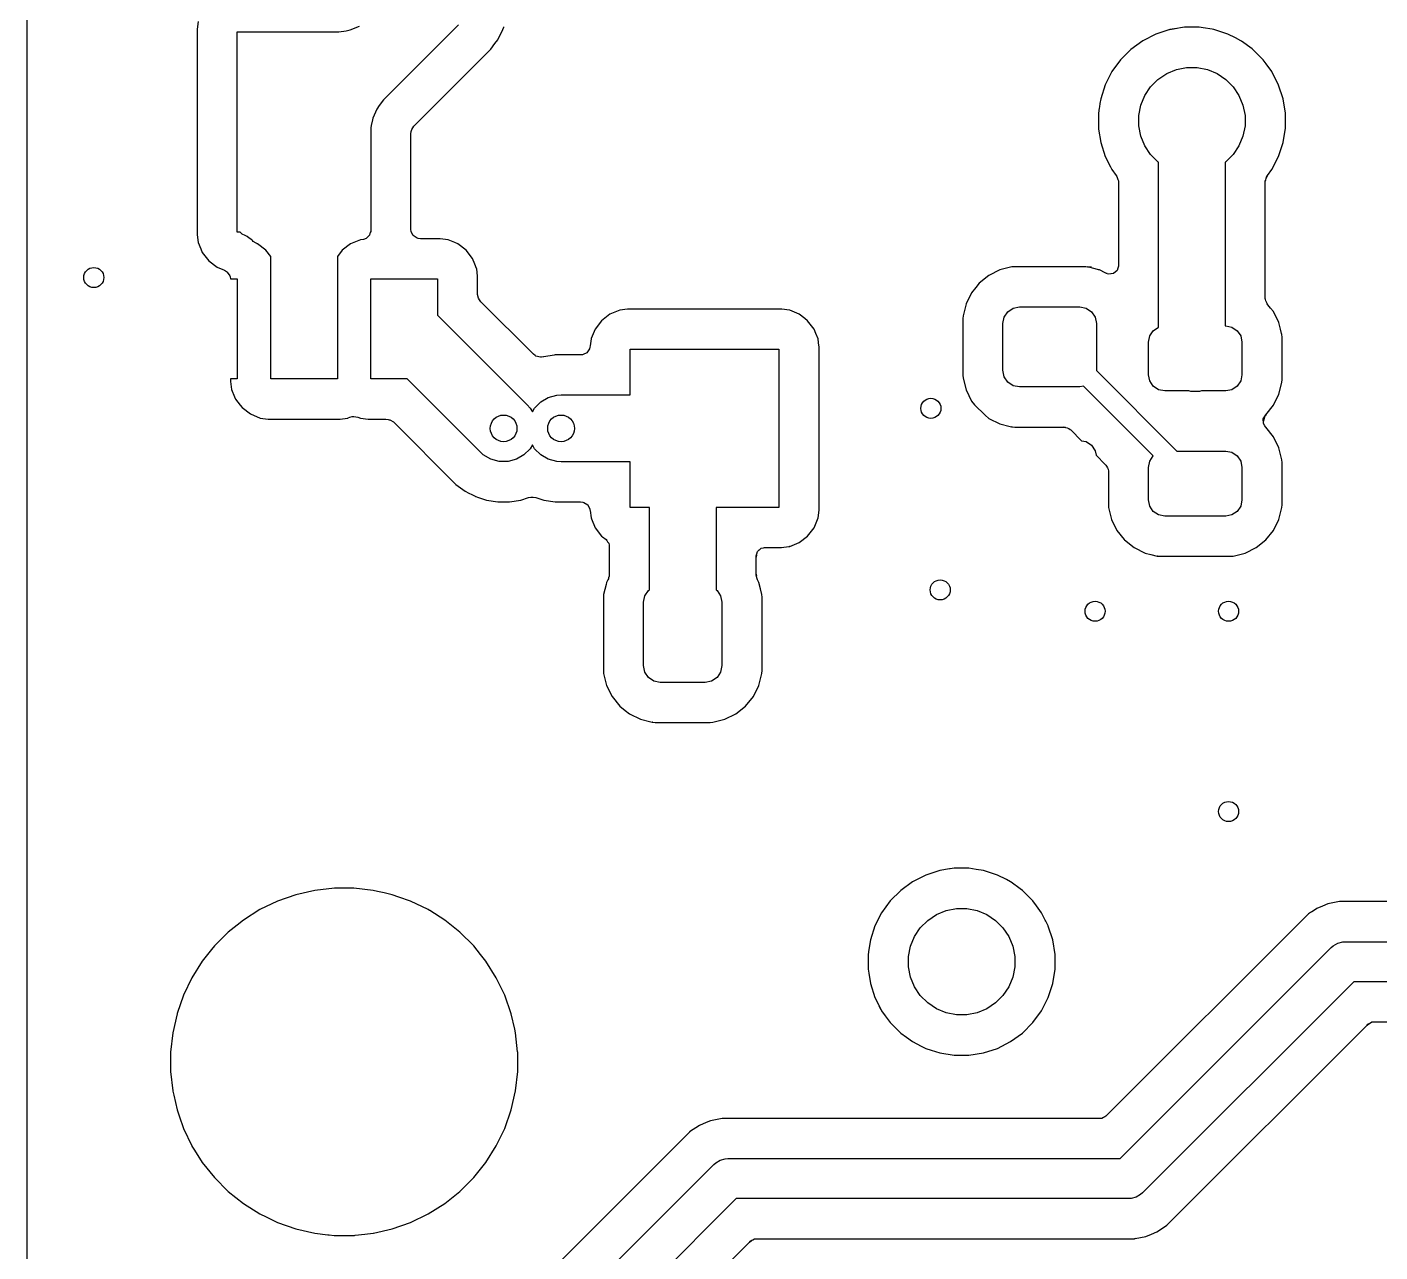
# Model space of a CAD drawing. Header units: inches. Extents: x 1.32 to 5.22, y -7.01 to -1.14.
# Drawn here: x 1.319 to 2.117, y -3.921 to -3.199 of the extents above; entities that cross this region are included whole.
import ezdxf

# ---------------------------------------------------------------- set-up
doc = ezdxf.new("R2010")
doc.units = ezdxf.units.IN
doc.header["$MEASUREMENT"] = 0
doc.layers.add('F.Cu', color=13, linetype='CONTINUOUS', true_color=0xc83434)

msp = doc.modelspace()

# ---------------------------------------------------------------- linework, layer by layer
at = {"layer": 'F.Cu', "linetype": 'CONTINUOUS'}
for p, q in [((1.31892, -3.8033), (1.31892, -3.01501)), ((1.41988, -3.1954), (1.41927, -3.20002)), ((1.50951, -3.20043), (1.51504, -3.19826)), ((1.57337, -3.19738), (1.52919, -3.24156)), ((1.5996, -3.2001), (1.60002, -3.1988)), ((1.60002, -3.1988), (1.60007, -3.19866)), ((1.60002, -3.1988), (1.60002, -3.1988)), ((1.60002, -3.1988), (1.60002, -3.1988)), ((1.99299, -3.20016), (1.99728, -3.19948)), ((1.99711, -3.19951), (1.99299, -3.20016)), ((1.99711, -3.19951), (1.99299, -3.20016)), ((1.99928, -3.19916), (1.99711, -3.19951)), ((1.99728, -3.19948), (1.99711, -3.19951)), ((2.00157, -3.1988), (1.99928, -3.19916)), ((2.01024, -3.1988), (2.00157, -3.1988)), ((2.00157, -3.1988), (2.00157, -3.1988)), ((2.01253, -3.19916), (2.01024, -3.1988)), ((2.01024, -3.1988), (2.01024, -3.1988)), ((2.01783, -3.2), (2.01253, -3.19916)), ((1.41927, -3.20002), (1.41927, -3.20003)), ((1.41927, -3.20003), (1.41927, -3.32123)), ((1.44291, -3.31969), (1.44291, -3.20157)), ((1.44291, -3.20157), (1.50284, -3.20157)), ((1.50284, -3.20157), (1.50717, -3.20103)), ((1.50717, -3.20103), (1.50951, -3.20043)), ((1.59489, -3.2084), (1.59651, -3.20617)), ((1.59651, -3.20617), (1.5996, -3.2001)), ((1.97701, -3.20678), (1.96999, -3.21188)), ((1.98474, -3.20284), (1.97701, -3.20678)), ((1.99299, -3.20016), (1.98474, -3.20284)), ((1.98474, -3.20284), (1.98474, -3.20284)), ((1.98474, -3.20284), (1.98474, -3.20284)), ((1.98474, -3.20284), (1.98474, -3.20284)), ((1.99299, -3.20016), (1.99299, -3.20016)), ((2.01882, -3.20016), (2.01783, -3.2)), ((2.02707, -3.20284), (2.01882, -3.20016)), ((2.01882, -3.20016), (2.01882, -3.20016)), ((2.03165, -3.20517), (2.02707, -3.20284)), ((2.02707, -3.20284), (2.02707, -3.20284)), ((2.03479, -3.20677), (2.03165, -3.20517)), ((2.03165, -3.20517), (2.03165, -3.20517)), ((2.03165, -3.20517), (2.03165, -3.20517)), ((2.0348, -3.20678), (2.03479, -3.20677)), ((2.03479, -3.20677), (2.03479, -3.20677)), ((2.03511, -3.207), (2.0348, -3.20678)), ((2.0348, -3.20678), (2.0348, -3.20678)), ((2.0348, -3.20678), (2.0348, -3.20678)), ((2.04137, -3.21155), (2.03511, -3.207)), ((1.54702, -3.25717), (1.5925, -3.21169)), ((1.5925, -3.21169), (1.59489, -3.2084)), ((1.96999, -3.21188), (1.96385, -3.21802)), ((1.96999, -3.21188), (1.96999, -3.21188)), ((2.04183, -3.21188), (2.04137, -3.21155)), ((2.04796, -3.21802), (2.04183, -3.21188)), ((2.04183, -3.21188), (2.04183, -3.21188)), ((2.04183, -3.21188), (2.04183, -3.21188)), ((2.04183, -3.21188), (2.04183, -3.21188)), ((1.96385, -3.21802), (1.95875, -3.22504)), ((1.96385, -3.21802), (1.96385, -3.21802)), ((1.99676, -3.2238), (2.00282, -3.22259)), ((2.00282, -3.22259), (2.00899, -3.22259)), ((2.00899, -3.22259), (2.01505, -3.2238)), ((2.04976, -3.22049), (2.04796, -3.21802)), ((2.04796, -3.21802), (2.04796, -3.21802)), ((2.04796, -3.21802), (2.04796, -3.21802)), ((2.05306, -3.22504), (2.04976, -3.22049)), ((1.95875, -3.22504), (1.95481, -3.23277)), ((1.98156, -3.23396), (1.98592, -3.22959)), ((1.98592, -3.22959), (1.99106, -3.22616)), ((1.99106, -3.22616), (1.99676, -3.2238)), ((2.01505, -3.2238), (2.02075, -3.22616)), ((2.02075, -3.22616), (2.02589, -3.22959)), ((2.02589, -3.22959), (2.03025, -3.23396)), ((2.05432, -3.2275), (2.05306, -3.22504)), ((2.05702, -3.23281), (2.05432, -3.2275)), ((2.05432, -3.2275), (2.05432, -3.2275)), ((1.95481, -3.23277), (1.95213, -3.24103)), ((1.95481, -3.23277), (1.95481, -3.23277)), ((1.95481, -3.23277), (1.95481, -3.23277)), ((1.95481, -3.23277), (1.95481, -3.23277)), ((1.97577, -3.24479), (1.97813, -3.23909)), ((1.97813, -3.23909), (1.98156, -3.23396)), ((2.03025, -3.23396), (2.03368, -3.23909)), ((2.03368, -3.23909), (2.03605, -3.24479)), ((2.05706, -3.23295), (2.057, -3.23277)), ((2.057, -3.23277), (2.057, -3.23277)), ((2.057, -3.23277), (2.05702, -3.23281)), ((2.05969, -3.24103), (2.05706, -3.23295)), ((1.52528, -3.24708), (1.52291, -3.25253)), ((1.52652, -3.24501), (1.52528, -3.24708)), ((1.52528, -3.24708), (1.52528, -3.24708)), ((1.52919, -3.24156), (1.52652, -3.24501)), ((1.95126, -3.24649), (1.95077, -3.2496)), ((1.95136, -3.24586), (1.95126, -3.24649)), ((1.95168, -3.24381), (1.95136, -3.24586)), ((1.95213, -3.24103), (1.95168, -3.24381)), ((1.95213, -3.24103), (1.95213, -3.24103)), ((1.97456, -3.25085), (1.97577, -3.24479)), ((2.03605, -3.24479), (2.03725, -3.25085)), ((2.06104, -3.2496), (2.05969, -3.24103)), ((1.52262, -3.25352), (1.5219, -3.25685)), ((1.52291, -3.25253), (1.52262, -3.25352)), ((1.52291, -3.25253), (1.52291, -3.25253)), ((1.95077, -3.2496), (1.95077, -3.25828)), ((1.97456, -3.25702), (1.97456, -3.25085)), ((2.03725, -3.25085), (2.03725, -3.25702)), ((2.06104, -3.25828), (2.06104, -3.2496)), ((1.5217, -3.25822), (1.52165, -3.25886)), ((1.52165, -3.25886), (1.52165, -3.31969)), ((1.5219, -3.25685), (1.5217, -3.25822)), ((1.5453, -3.26162), (1.54549, -3.26024)), ((1.5453, -3.3182), (1.5453, -3.26162)), ((1.54549, -3.26024), (1.54578, -3.25925)), ((1.54578, -3.25925), (1.54702, -3.25717)), ((1.95077, -3.25828), (1.95077, -3.25828)), ((1.95077, -3.25828), (1.95087, -3.25889)), ((1.95087, -3.25889), (1.95213, -3.26685)), ((1.97577, -3.26308), (1.97456, -3.25702)), ((1.97813, -3.26878), (1.97577, -3.26308)), ((2.03605, -3.26308), (2.03368, -3.26878)), ((2.03725, -3.25702), (2.03605, -3.26308)), ((2.05969, -3.26685), (2.06104, -3.25828)), ((1.95213, -3.26685), (1.95481, -3.2751)), ((1.98156, -3.27392), (1.97813, -3.26878)), ((2.03368, -3.26878), (2.03025, -3.27392)), ((2.057, -3.2751), (2.05969, -3.26685)), ((1.95481, -3.2751), (1.95481, -3.2751)), ((1.95481, -3.2751), (1.9579, -3.28118)), ((1.98592, -3.27828), (1.98156, -3.27392)), ((1.98622, -3.27848), (1.98592, -3.27828)), ((1.98622, -3.37574), (1.98622, -3.27848)), ((2.02589, -3.27828), (2.02559, -3.27848)), ((2.02559, -3.27848), (2.02559, -3.375)), ((2.03025, -3.27392), (2.02589, -3.27828)), ((2.05306, -3.28284), (2.057, -3.2751)), ((1.9579, -3.28118), (1.9579, -3.28118)), ((1.9579, -3.28118), (1.9579, -3.28118)), ((1.9579, -3.28118), (1.95875, -3.28284)), ((1.95875, -3.28284), (1.96123, -3.28626)), ((1.96123, -3.28626), (1.96165, -3.28683)), ((1.96165, -3.28683), (1.96188, -3.28749)), ((2.05051, -3.28635), (2.04978, -3.28784)), ((2.04978, -3.28784), (2.05051, -3.28635)), ((2.04978, -3.28784), (2.05001, -3.28706)), ((2.05001, -3.28706), (2.05016, -3.28683)), ((2.05016, -3.28683), (2.05051, -3.28635)), ((2.05051, -3.28635), (2.05306, -3.28284)), ((1.96188, -3.28749), (1.96229, -3.28864)), ((1.96229, -3.28864), (1.96257, -3.28942)), ((1.96257, -3.28942), (1.96258, -3.2897)), ((1.96258, -3.2897), (1.96258, -3.29028)), ((1.96258, -3.29028), (1.96258, -3.33899)), ((2.04923, -3.2897), (2.04943, -3.28902)), ((2.04923, -3.2904), (2.04923, -3.2897)), ((2.04923, -3.35841), (2.04923, -3.2904)), ((2.04943, -3.28902), (2.04978, -3.28784)), ((1.54541, -3.31923), (1.5453, -3.3182)), ((1.54545, -3.31945), (1.54541, -3.31923)), ((1.41927, -3.32123), (1.41988, -3.32586)), ((1.41988, -3.32586), (1.41988, -3.32586)), ((1.41988, -3.32586), (1.41988, -3.32586)), ((1.41988, -3.32586), (1.42139, -3.3295)), ((1.44462, -3.31969), (1.44291, -3.31969)), ((1.44581, -3.32079), (1.44462, -3.31969)), ((1.44746, -3.32162), (1.44581, -3.32079)), ((1.44865, -3.32233), (1.44746, -3.32162)), ((1.44746, -3.32162), (1.44746, -3.32162)), ((1.44983, -3.32315), (1.44865, -3.32233)), ((1.44865, -3.32233), (1.44865, -3.32233)), ((1.45145, -3.32427), (1.44983, -3.32315)), ((1.45193, -3.32465), (1.45145, -3.32427)), ((1.45237, -3.32512), (1.45193, -3.32465)), ((1.45404, -3.32626), (1.45237, -3.32512)), ((1.45437, -3.3264), (1.45404, -3.32626)), ((1.45468, -3.32653), (1.45437, -3.3264)), ((1.45437, -3.3264), (1.45437, -3.3264)), ((1.45437, -3.3264), (1.45437, -3.3264)), ((1.45484, -3.32659), (1.45468, -3.32653)), ((1.45977, -3.33038), (1.45484, -3.32659)), ((1.45484, -3.32659), (1.45484, -3.32659)), ((1.50973, -3.32659), (1.50479, -3.33038)), ((1.51548, -3.32421), (1.50973, -3.32659)), ((1.51726, -3.32398), (1.51548, -3.32421)), ((1.51548, -3.32421), (1.51548, -3.32421)), ((1.51548, -3.32421), (1.51548, -3.32421)), ((1.51888, -3.32346), (1.51726, -3.32398)), ((1.52086, -3.32155), (1.51888, -3.32346)), ((1.5213, -3.31969), (1.52086, -3.32155)), ((1.52165, -3.31969), (1.5213, -3.31969)), ((1.54547, -3.31953), (1.54545, -3.31945)), ((1.54655, -3.32169), (1.54547, -3.31953)), ((1.5466, -3.32175), (1.54655, -3.32169)), ((1.54891, -3.32323), (1.5466, -3.32175)), ((1.5495, -3.3234), (1.54891, -3.32323)), ((1.55088, -3.3236), (1.5495, -3.3234)), ((1.56257, -3.3236), (1.55088, -3.3236)), ((1.56258, -3.3236), (1.56257, -3.3236)), ((1.56257, -3.3236), (1.56257, -3.3236)), ((1.56257, -3.3236), (1.56257, -3.3236)), ((1.56265, -3.32361), (1.56258, -3.3236)), ((1.5672, -3.32421), (1.56265, -3.32361)), ((1.56724, -3.32422), (1.5672, -3.32421)), ((1.56736, -3.32428), (1.56724, -3.32422)), ((1.56917, -3.32503), (1.56736, -3.32428)), ((1.57117, -3.32586), (1.56917, -3.32503)), ((1.57295, -3.32659), (1.57117, -3.32586)), ((1.57117, -3.32586), (1.57117, -3.32586)), ((1.57789, -3.33038), (1.57295, -3.32659)), ((1.57295, -3.32659), (1.57295, -3.32659)), ((1.57295, -3.32659), (1.57295, -3.32659)), ((1.42139, -3.3295), (1.42226, -3.33161)), ((1.42226, -3.33161), (1.42605, -3.33655)), ((1.4626, -3.33406), (1.45977, -3.33038)), ((1.4626, -3.4063), (1.4626, -3.33406)), ((1.50479, -3.33038), (1.50197, -3.33406)), ((1.50197, -3.33406), (1.50197, -3.4063)), ((1.58167, -3.33532), (1.57789, -3.33038)), ((1.42605, -3.33655), (1.42605, -3.33655)), ((1.42605, -3.33655), (1.43099, -3.34034)), ((1.43099, -3.34034), (1.43441, -3.34175)), ((1.43441, -3.34175), (1.43529, -3.34212)), ((1.43529, -3.34212), (1.43649, -3.34283)), ((1.43649, -3.34283), (1.43697, -3.34321)), ((1.43697, -3.34321), (1.43854, -3.34547)), ((1.58302, -3.33856), (1.58167, -3.33532)), ((1.58407, -3.34109), (1.58302, -3.33856)), ((1.58409, -3.34123), (1.58407, -3.34109)), ((1.5841, -3.34139), (1.58409, -3.34123)), ((1.58467, -3.34569), (1.5841, -3.34139)), ((1.89271, -3.34201), (1.88619, -3.34524)), ((1.89272, -3.34201), (1.89271, -3.34201)), ((1.89978, -3.34025), (1.89272, -3.34201)), ((1.89272, -3.34201), (1.89272, -3.34201)), ((1.89272, -3.34201), (1.89272, -3.34201)), ((1.90095, -3.34017), (1.89978, -3.34025)), ((1.90142, -3.34014), (1.90095, -3.34017)), ((1.90095, -3.34017), (1.90095, -3.34017)), ((1.94268, -3.34014), (1.90142, -3.34014)), ((1.94308, -3.34017), (1.94268, -3.34014)), ((1.94268, -3.34014), (1.94268, -3.34014)), ((1.94345, -3.34019), (1.94308, -3.34017)), ((1.94308, -3.34017), (1.94308, -3.34017)), ((1.9468, -3.34042), (1.94345, -3.34019)), ((1.9489, -3.34139), (1.94431, -3.34025)), ((1.94431, -3.34025), (1.94431, -3.34025)), ((1.94431, -3.34025), (1.9468, -3.34042)), ((1.9508, -3.34186), (1.9489, -3.34139)), ((1.95135, -3.342), (1.9508, -3.34186)), ((1.95138, -3.34201), (1.95135, -3.342)), ((1.95135, -3.342), (1.95135, -3.342)), ((1.95139, -3.34201), (1.95138, -3.34201)), ((1.95138, -3.34201), (1.95138, -3.34201)), ((1.95138, -3.34201), (1.95138, -3.34201)), ((1.95138, -3.34201), (1.95138, -3.34201)), ((1.95477, -3.34369), (1.95139, -3.34201)), ((1.9618, -3.34233), (1.95972, -3.34413)), ((1.96223, -3.34089), (1.9618, -3.34233)), ((1.96238, -3.34036), (1.96223, -3.34089)), ((1.96258, -3.33969), (1.96238, -3.34036)), ((1.96258, -3.33899), (1.96258, -3.33969)), ((1.43854, -3.34547), (1.43871, -3.34598)), ((1.43871, -3.34598), (1.43891, -3.34724)), ((1.43891, -3.34724), (1.44291, -3.34724)), ((1.44291, -3.34724), (1.44291, -3.4063)), ((1.52165, -3.4063), (1.52165, -3.34724)), ((1.52165, -3.34724), (1.56102, -3.34724)), ((1.56102, -3.34724), (1.56102, -3.36862)), ((1.58467, -3.35639), (1.58467, -3.34569)), ((1.88051, -3.34981), (1.87851, -3.3523)), ((1.88619, -3.34524), (1.88051, -3.34981)), ((1.88051, -3.34981), (1.88051, -3.34981)), ((1.88619, -3.34524), (1.88619, -3.34524)), ((1.95518, -3.34389), (1.95477, -3.34369)), ((1.95477, -3.34369), (1.95477, -3.34369)), ((1.95553, -3.34406), (1.95518, -3.34389)), ((1.9559, -3.34418), (1.95553, -3.34406)), ((1.95595, -3.3442), (1.9559, -3.34418)), ((1.957, -3.34452), (1.95595, -3.3442)), ((1.95809, -3.34437), (1.957, -3.34452)), ((1.95824, -3.34435), (1.95809, -3.34437)), ((1.95972, -3.34413), (1.95824, -3.34435)), ((1.95824, -3.34435), (1.95824, -3.34435)), ((1.95824, -3.34435), (1.95824, -3.34435)), ((1.58526, -3.35873), (1.58467, -3.35639)), ((1.58576, -3.35964), (1.58526, -3.35873)), ((1.87595, -3.35548), (1.87272, -3.362)), ((1.87851, -3.3523), (1.87595, -3.35548)), ((2.04923, -3.35893), (2.04923, -3.35841)), ((2.04926, -3.35945), (2.04923, -3.35893)), ((1.58659, -3.36075), (1.58576, -3.35964)), ((1.61759, -3.39175), (1.58659, -3.36075)), ((1.66843, -3.36575), (1.66268, -3.36813)), ((1.66844, -3.36575), (1.66843, -3.36575)), ((1.66843, -3.36575), (1.66843, -3.36575)), ((1.67306, -3.36514), (1.66844, -3.36575)), ((1.76395, -3.36514), (1.67306, -3.36514)), ((1.67306, -3.36514), (1.67306, -3.36514)), ((1.76403, -3.36515), (1.76395, -3.36514)), ((1.76395, -3.36514), (1.76395, -3.36514)), ((1.76395, -3.36514), (1.76395, -3.36514)), ((1.76395, -3.36514), (1.76395, -3.36514)), ((1.76857, -3.36575), (1.76403, -3.36515)), ((1.76873, -3.36581), (1.76857, -3.36575)), ((1.76857, -3.36575), (1.76857, -3.36575)), ((1.76857, -3.36575), (1.76857, -3.36575)), ((1.77432, -3.36813), (1.76873, -3.36581)), ((1.87272, -3.36201), (1.87096, -3.36907)), ((1.87272, -3.362), (1.87272, -3.36201)), ((1.89524, -3.36986), (1.89737, -3.36666)), ((1.89737, -3.36666), (1.90056, -3.36453)), ((1.90056, -3.36453), (1.90433, -3.36378)), ((1.90433, -3.36378), (1.93976, -3.36378)), ((1.93976, -3.36378), (1.94353, -3.36453)), ((1.94353, -3.36453), (1.94672, -3.36666)), ((1.94672, -3.36666), (1.94886, -3.36986)), ((2.0496, -3.36027), (2.04926, -3.35945)), ((2.05004, -3.36134), (2.0496, -3.36027)), ((2.05031, -3.36199), (2.05004, -3.36134)), ((2.05075, -3.36254), (2.05031, -3.36199)), ((2.05228, -3.36444), (2.05075, -3.36254)), ((2.05075, -3.36254), (2.05075, -3.36254)), ((2.05401, -3.36659), (2.05228, -3.36444)), ((2.05722, -3.37307), (2.05401, -3.36659)), ((1.56102, -3.36862), (1.61392, -3.42151)), ((1.65774, -3.37192), (1.65396, -3.37686)), ((1.66268, -3.36813), (1.65774, -3.37192)), ((1.77769, -3.37071), (1.77432, -3.36813)), ((1.77432, -3.36813), (1.77432, -3.36813)), ((1.77926, -3.37192), (1.77769, -3.37071)), ((1.78305, -3.37686), (1.77926, -3.37192)), ((1.87096, -3.36907), (1.87085, -3.37071)), ((1.87085, -3.37071), (1.87085, -3.40409)), ((1.89449, -3.37362), (1.89524, -3.36986)), ((1.89449, -3.40118), (1.89449, -3.37362)), ((1.94886, -3.36986), (1.94961, -3.37362)), ((1.94961, -3.37362), (1.94961, -3.40118)), ((2.02559, -3.375), (2.02584, -3.375)), ((2.02584, -3.375), (2.02951, -3.37573)), ((2.05816, -3.37686), (2.05722, -3.37307)), ((1.65157, -3.38261), (1.65102, -3.38684)), ((1.65159, -3.38256), (1.65157, -3.38261)), ((1.65164, -3.38245), (1.65159, -3.38256)), ((1.65396, -3.37686), (1.65164, -3.38245)), ((1.78414, -3.37949), (1.78305, -3.37686)), ((1.78543, -3.38261), (1.78414, -3.37949)), ((1.78599, -3.38684), (1.78543, -3.38261)), ((1.78543, -3.38261), (1.78543, -3.38261)), ((1.78543, -3.38261), (1.78543, -3.38261)), ((1.78543, -3.38261), (1.78543, -3.38261)), ((1.98031, -3.3846), (1.98105, -3.38092)), ((1.98105, -3.38092), (1.98313, -3.37781)), ((1.98313, -3.37781), (1.98622, -3.37574)), ((2.02951, -3.37573), (2.03262, -3.37781)), ((2.03262, -3.37781), (2.0347, -3.38092)), ((2.0347, -3.38092), (2.03543, -3.3846)), ((2.05882, -3.37949), (2.05816, -3.37686)), ((2.05816, -3.37686), (2.05816, -3.37686)), ((2.05896, -3.38008), (2.05882, -3.37949)), ((2.05882, -3.37949), (2.05882, -3.37949)), ((2.05907, -3.38171), (2.05896, -3.38008)), ((2.05896, -3.38008), (2.05896, -3.38008)), ((2.05907, -3.40668), (2.05907, -3.38171)), ((1.64905, -3.39085), (1.64689, -3.39193)), ((1.64911, -3.3908), (1.64905, -3.39085)), ((1.65059, -3.38849), (1.64911, -3.3908)), ((1.64911, -3.3908), (1.64911, -3.3908)), ((1.65086, -3.38758), (1.65059, -3.38849)), ((1.65102, -3.38684), (1.65086, -3.38758)), ((1.67461, -3.41575), (1.67461, -3.38878)), ((1.67461, -3.38878), (1.7624, -3.38878)), ((1.7624, -3.38878), (1.7624, -3.48209)), ((1.78604, -3.38723), (1.78599, -3.38684)), ((1.78604, -3.48364), (1.78604, -3.38723)), ((1.78604, -3.38723), (1.78604, -3.38723)), ((1.78604, -3.38723), (1.78604, -3.38723)), ((1.98031, -3.40379), (1.98031, -3.3846)), ((2.03543, -3.3846), (2.03543, -3.40379)), ((1.61861, -3.39253), (1.61759, -3.39175)), ((1.61907, -3.39279), (1.61861, -3.39253)), ((1.62164, -3.39344), (1.61907, -3.39279)), ((1.62177, -3.39344), (1.62164, -3.39344)), ((1.62231, -3.39342), (1.62177, -3.39344)), ((1.62352, -3.39321), (1.62231, -3.39342)), ((1.62353, -3.39322), (1.62352, -3.39321)), ((1.62363, -3.39319), (1.62353, -3.39322)), ((1.62368, -3.39318), (1.62363, -3.39319)), ((1.62371, -3.39317), (1.62368, -3.39318)), ((1.62979, -3.39221), (1.62371, -3.39317)), ((1.62371, -3.39317), (1.62371, -3.39317)), ((1.63032, -3.39213), (1.62979, -3.39221)), ((1.62979, -3.39221), (1.62979, -3.39221)), ((1.63045, -3.39211), (1.63032, -3.39213)), ((1.64556, -3.39211), (1.63045, -3.39211)), ((1.6466, -3.39199), (1.64556, -3.39211)), ((1.64689, -3.39193), (1.6466, -3.39199)), ((1.44291, -3.4063), (1.43896, -3.4063)), ((1.43896, -3.4063), (1.43896, -3.40785)), ((1.50197, -3.4063), (1.4626, -3.4063)), ((1.54303, -3.4063), (1.52165, -3.4063)), ((1.58608, -3.44935), (1.54303, -3.4063)), ((1.87085, -3.40409), (1.87096, -3.40573)), ((1.87096, -3.40573), (1.87272, -3.4128)), ((1.89524, -3.40495), (1.89449, -3.40118)), ((1.89737, -3.40814), (1.89524, -3.40495)), ((1.94961, -3.40118), (1.94957, -3.40136)), ((1.94957, -3.40136), (1.99703, -3.44882)), ((1.98105, -3.40746), (1.98031, -3.40379)), ((2.03543, -3.40379), (2.0347, -3.40746)), ((2.05896, -3.4083), (2.05907, -3.40668)), ((1.43896, -3.40785), (1.43956, -3.41247)), ((1.43956, -3.41247), (1.43957, -3.41247)), ((1.43957, -3.41247), (1.43957, -3.41247)), ((1.43957, -3.41247), (1.43957, -3.41247)), ((1.43957, -3.41247), (1.44135, -3.41679)), ((1.87272, -3.4128), (1.87272, -3.4128)), ((1.87272, -3.4128), (1.87595, -3.41932)), ((1.90056, -3.41027), (1.89737, -3.40814)), ((1.90433, -3.41102), (1.90056, -3.41027)), ((1.93976, -3.41102), (1.90433, -3.41102)), ((1.94207, -3.41056), (1.93976, -3.41102)), ((1.98313, -3.45162), (1.94207, -3.41056)), ((1.98313, -3.41058), (1.98105, -3.40746)), ((1.98624, -3.41266), (1.98313, -3.41058)), ((1.98991, -3.41339), (1.98624, -3.41266)), ((2.0041, -3.41339), (1.98991, -3.41339)), ((2.0053, -3.41371), (2.0041, -3.41339)), ((2.01044, -3.41371), (2.0053, -3.41371)), ((2.01165, -3.41339), (2.01044, -3.41371)), ((2.02584, -3.41339), (2.01165, -3.41339)), ((2.02951, -3.41266), (2.02584, -3.41339)), ((2.03262, -3.41058), (2.02951, -3.41266)), ((2.0347, -3.40746), (2.03262, -3.41058)), ((2.05722, -3.41532), (2.05896, -3.4083)), ((1.44135, -3.41679), (1.44195, -3.41822)), ((1.44195, -3.41822), (1.44469, -3.4218)), ((1.44469, -3.4218), (1.44574, -3.42316)), ((1.61392, -3.42151), (1.61562, -3.42345)), ((1.61824, -3.42345), (1.62187, -3.41982)), ((1.62187, -3.41982), (1.62633, -3.41725)), ((1.62633, -3.41725), (1.63129, -3.41592)), ((1.63129, -3.41592), (1.63386, -3.41575)), ((1.63386, -3.41575), (1.67461, -3.41575)), ((1.87595, -3.41932), (1.87595, -3.41932)), ((1.87595, -3.41932), (1.87777, -3.42159)), ((1.87777, -3.42159), (1.88392, -3.42774)), ((2.04952, -3.42738), (2.05401, -3.4218)), ((2.05401, -3.4218), (2.05722, -3.41532)), ((1.44574, -3.42316), (1.45068, -3.42695)), ((1.45068, -3.42695), (1.45643, -3.42933)), ((1.45643, -3.42933), (1.46105, -3.42994)), ((1.46105, -3.42994), (1.50352, -3.42994)), ((1.50352, -3.42994), (1.50782, -3.42937)), ((1.50352, -3.42994), (1.50352, -3.42994)), ((1.50352, -3.42994), (1.50352, -3.42994)), ((1.50782, -3.42937), (1.50798, -3.42936)), ((1.50798, -3.42936), (1.50814, -3.42934)), ((1.50798, -3.42936), (1.50798, -3.42936)), ((1.50814, -3.42934), (1.5083, -3.42927)), ((1.5083, -3.42927), (1.50929, -3.42885)), ((1.50929, -3.42885), (1.51064, -3.42851)), ((1.51064, -3.42851), (1.51167, -3.4284)), ((1.51167, -3.4284), (1.51406, -3.42874)), ((1.51406, -3.42874), (1.51548, -3.42933)), ((1.51548, -3.42933), (1.5201, -3.42994)), ((1.5201, -3.42994), (1.53051, -3.42994)), ((1.53051, -3.42994), (1.53189, -3.43014)), ((1.53189, -3.43014), (1.53253, -3.43033)), ((1.53253, -3.43033), (1.53288, -3.43043)), ((1.53288, -3.43043), (1.53496, -3.43166)), ((1.61562, -3.42345), (1.61693, -3.42572)), ((1.61693, -3.42572), (1.61824, -3.42345)), ((1.88392, -3.42774), (1.88619, -3.42956)), ((1.88619, -3.42956), (1.89272, -3.4328)), ((2.04797, -3.4299), (2.04873, -3.42861)), ((2.04807, -3.43265), (2.04797, -3.4299)), ((2.04873, -3.42861), (2.04806, -3.43128)), ((2.04806, -3.43128), (2.04873, -3.42861)), ((2.04873, -3.42861), (2.04912, -3.42795)), ((2.04952, -3.42738), (2.04912, -3.42795)), ((2.04912, -3.42795), (2.04952, -3.42738)), ((2.04912, -3.42795), (2.04931, -3.42764)), ((2.04929, -3.42762), (2.04936, -3.42754)), ((2.04931, -3.42764), (2.04929, -3.42762)), ((2.04936, -3.42754), (2.04937, -3.42753)), ((2.04937, -3.42753), (2.0494, -3.42751)), ((2.0494, -3.42751), (2.04948, -3.42743)), ((2.04948, -3.42743), (2.04952, -3.42738)), ((2.04948, -3.42743), (2.04948, -3.42743)), ((1.53496, -3.43166), (1.57177, -3.46848)), ((1.89272, -3.4328), (1.89876, -3.4343)), ((1.89876, -3.4343), (1.8996, -3.43451)), ((1.8996, -3.43451), (1.89978, -3.43455)), ((1.89978, -3.43455), (1.89978, -3.43455)), ((1.89978, -3.43455), (1.89978, -3.43455)), ((1.89978, -3.43455), (1.89995, -3.43457)), ((1.89995, -3.43457), (1.89982, -3.43456)), ((1.89982, -3.43456), (1.89995, -3.43457)), ((1.89995, -3.43457), (1.90142, -3.43467)), ((1.90142, -3.43467), (1.93002, -3.43467)), ((1.93139, -3.43486), (1.93002, -3.43467)), ((1.93002, -3.43467), (1.93072, -3.43467)), ((1.93002, -3.43467), (1.93139, -3.43486)), ((1.93072, -3.43467), (1.93139, -3.43486)), ((1.93139, -3.43486), (1.93239, -3.43515)), ((1.93239, -3.43515), (1.93336, -3.43544)), ((1.93336, -3.43544), (1.93417, -3.4361)), ((1.93417, -3.4361), (1.93446, -3.43639)), ((1.93446, -3.43639), (1.9408, -3.44273)), ((2.04893, -3.43388), (2.04807, -3.43265)), ((2.04937, -3.43451), (2.04893, -3.43388)), ((2.04929, -3.43459), (2.04937, -3.43451)), ((2.04948, -3.43477), (2.04929, -3.43459)), ((2.05401, -3.44041), (2.04948, -3.43477)), ((1.61693, -3.44514), (1.61562, -3.44742)), ((1.61824, -3.44742), (1.61693, -3.44514)), ((1.9408, -3.44273), (1.94353, -3.44327)), ((1.94353, -3.44327), (1.94672, -3.4454)), ((1.94672, -3.4454), (1.94886, -3.4486)), ((2.05722, -3.44689), (2.05401, -3.44041)), ((2.05896, -3.4539), (2.05722, -3.44689)), ((1.58802, -3.45105), (1.58608, -3.44935)), ((1.59247, -3.45362), (1.58802, -3.45105)), ((1.59743, -3.45495), (1.59247, -3.45362)), ((1.60257, -3.45495), (1.59743, -3.45495)), ((1.60753, -3.45362), (1.60257, -3.45495)), ((1.61198, -3.45105), (1.60753, -3.45362)), ((1.61562, -3.44742), (1.61198, -3.45105)), ((1.62187, -3.45105), (1.61824, -3.44742)), ((1.62633, -3.45362), (1.62187, -3.45105)), ((1.63129, -3.45495), (1.62633, -3.45362)), ((1.63386, -3.45512), (1.63129, -3.45495)), ((1.94886, -3.4486), (1.9494, -3.45132)), ((1.9494, -3.45132), (1.95475, -3.45667)), ((1.98031, -3.45842), (1.98105, -3.45474)), ((1.98105, -3.45474), (1.98313, -3.45163)), ((1.98313, -3.45163), (1.98313, -3.45162)), ((1.99703, -3.44882), (2.02584, -3.44882)), ((2.02584, -3.44882), (2.02951, -3.44955)), ((2.02951, -3.44955), (2.03262, -3.45163)), ((2.03262, -3.45163), (2.0347, -3.45474)), ((2.0347, -3.45474), (2.03543, -3.45842)), ((2.05907, -3.45553), (2.05896, -3.4539)), ((1.67461, -3.45512), (1.63386, -3.45512)), ((1.67461, -3.48209), (1.67461, -3.45512)), ((1.95475, -3.45667), (1.95524, -3.45717)), ((1.95524, -3.45717), (1.95558, -3.45778)), ((1.95558, -3.45778), (1.95608, -3.45869)), ((1.95608, -3.45869), (1.95656, -3.45958)), ((1.95656, -3.45958), (1.95667, -3.46062)), ((1.95667, -3.46062), (1.95667, -3.46103)), ((1.95667, -3.46103), (1.95667, -3.4805)), ((1.98031, -3.47761), (1.98031, -3.45842)), ((2.03543, -3.45842), (2.03543, -3.47761)), ((2.05907, -3.4805), (2.05907, -3.45553)), ((1.57177, -3.46848), (1.57729, -3.47249)), ((1.57729, -3.47249), (1.57949, -3.47361)), ((1.57949, -3.47361), (1.57949, -3.47361)), ((1.57949, -3.47361), (1.58125, -3.47451)), ((1.58125, -3.47451), (1.58311, -3.47546)), ((1.58311, -3.47546), (1.58318, -3.47549)), ((1.58318, -3.47549), (1.58332, -3.47556)), ((1.58332, -3.47556), (1.5834, -3.4756)), ((1.5834, -3.4756), (1.58355, -3.47564)), ((1.58355, -3.47564), (1.58458, -3.47598)), ((1.58458, -3.47598), (1.58985, -3.47769)), ((1.58985, -3.47769), (1.59659, -3.47876)), ((1.59659, -3.47876), (1.59659, -3.47876)), ((1.59659, -3.47876), (1.60341, -3.47876)), ((1.60341, -3.47876), (1.61015, -3.47769)), ((1.60341, -3.47876), (1.60341, -3.47876)), ((1.61015, -3.47769), (1.61475, -3.4762)), ((1.61475, -3.4762), (1.61612, -3.47596)), ((1.61612, -3.47596), (1.61735, -3.47592)), ((1.61735, -3.47592), (1.619, -3.47616)), ((1.619, -3.47616), (1.62371, -3.47769)), ((1.62371, -3.47769), (1.63045, -3.47876)), ((1.63045, -3.47876), (1.64538, -3.47876)), ((1.64538, -3.47876), (1.64676, -3.47896)), ((1.98105, -3.48128), (1.98031, -3.47761)), ((2.03543, -3.47761), (2.0347, -3.48128)), ((1.64676, -3.47896), (1.64735, -3.47913)), ((1.64735, -3.47913), (1.64966, -3.48062)), ((1.64966, -3.48062), (1.64971, -3.48067)), ((1.64971, -3.48067), (1.65079, -3.48283)), ((1.65079, -3.48283), (1.65092, -3.48345)), ((1.65092, -3.48345), (1.65099, -3.48385)), ((1.65099, -3.48385), (1.65157, -3.48826)), ((1.68593, -3.48209), (1.67461, -3.48209)), ((1.68593, -3.53066), (1.68593, -3.48209)), ((1.7624, -3.48209), (1.7253, -3.48209)), ((1.7253, -3.48209), (1.7253, -3.53066)), ((1.78543, -3.48826), (1.78604, -3.48364)), ((1.95667, -3.4805), (1.95678, -3.48212)), ((1.95678, -3.48212), (1.95853, -3.48914)), ((1.98313, -3.48439), (1.98105, -3.48128)), ((1.98624, -3.48647), (1.98313, -3.48439)), ((1.98991, -3.4872), (1.98624, -3.48647)), ((2.02951, -3.48647), (2.02584, -3.4872)), ((2.03262, -3.48439), (2.02951, -3.48647)), ((2.0347, -3.48128), (2.03262, -3.48439)), ((2.05722, -3.48914), (2.05896, -3.48212)), ((2.05896, -3.48212), (2.05907, -3.4805)), ((1.65157, -3.48826), (1.65157, -3.48826)), ((1.65157, -3.48826), (1.65157, -3.48826)), ((1.65157, -3.48826), (1.65157, -3.48826)), ((1.65157, -3.48826), (1.65177, -3.48873)), ((1.65177, -3.48873), (1.65396, -3.49401)), ((1.65396, -3.49401), (1.65396, -3.49401)), ((1.65396, -3.49401), (1.65774, -3.49895)), ((1.77926, -3.49895), (1.78305, -3.49401)), ((1.78305, -3.49401), (1.78543, -3.48826)), ((1.95853, -3.48914), (1.96174, -3.49561)), ((2.02584, -3.4872), (1.98991, -3.4872)), ((2.05401, -3.49561), (2.05722, -3.48914)), ((1.65774, -3.49895), (1.65823, -3.49932)), ((1.65823, -3.49932), (1.66037, -3.50097)), ((1.66037, -3.50097), (1.66079, -3.50153)), ((1.66079, -3.50153), (1.66132, -3.50227)), ((1.66132, -3.50227), (1.662, -3.50319)), ((1.76873, -3.50505), (1.77432, -3.50274)), ((1.77432, -3.50274), (1.77926, -3.49895)), ((1.96174, -3.49561), (1.96174, -3.49561)), ((1.96174, -3.49561), (1.96604, -3.50097)), ((1.96604, -3.50097), (1.96627, -3.50125)), ((1.96627, -3.50125), (1.9719, -3.50578)), ((2.04384, -3.50578), (2.04948, -3.50125)), ((2.04948, -3.50125), (2.05401, -3.49561)), ((1.662, -3.50319), (1.66219, -3.50431)), ((1.66219, -3.50431), (1.66219, -3.50431)), ((1.66219, -3.50431), (1.66221, -3.50442)), ((1.66221, -3.50442), (1.66221, -3.50442)), ((1.66221, -3.50442), (1.66228, -3.50484)), ((1.66228, -3.50484), (1.66228, -3.50526)), ((1.66228, -3.50526), (1.66228, -3.52149)), ((1.74894, -3.51131), (1.74913, -3.50994)), ((1.74894, -3.51061), (1.74913, -3.50994)), ((1.74913, -3.50994), (1.74894, -3.51131)), ((1.74894, -3.51131), (1.74894, -3.51061)), ((1.74913, -3.50994), (1.74917, -3.5098)), ((1.74917, -3.5098), (1.74931, -3.50935)), ((1.74931, -3.50935), (1.74971, -3.50797)), ((1.74971, -3.50797), (1.75079, -3.50703)), ((1.75079, -3.50703), (1.75085, -3.50699)), ((1.75085, -3.50699), (1.75179, -3.50617)), ((1.75179, -3.50617), (1.75301, -3.5059)), ((1.75301, -3.5059), (1.75331, -3.50584)), ((1.75331, -3.50584), (1.75382, -3.50573)), ((1.75382, -3.50573), (1.75434, -3.50573)), ((1.75434, -3.50573), (1.76395, -3.50573)), ((1.76395, -3.50573), (1.76826, -3.50516)), ((1.76826, -3.50516), (1.76857, -3.50512)), ((1.76857, -3.50512), (1.76873, -3.50505)), ((1.76857, -3.50512), (1.76857, -3.50512)), ((1.76857, -3.50512), (1.76857, -3.50512)), ((1.76873, -3.50505), (1.76858, -3.50512)), ((1.76858, -3.50512), (1.76873, -3.50505)), ((1.9719, -3.50578), (1.97838, -3.50899)), ((1.97838, -3.50899), (1.98164, -3.5098)), ((1.98164, -3.5098), (1.98539, -3.51073)), ((1.98539, -3.51073), (1.9854, -3.51074)), ((1.9854, -3.51074), (1.98539, -3.51073)), ((1.98539, -3.51073), (1.9854, -3.51074)), ((1.9854, -3.51074), (1.9854, -3.51074)), ((1.9854, -3.51074), (1.9854, -3.51074)), ((1.9854, -3.51074), (1.98556, -3.51075)), ((1.98556, -3.51075), (1.98544, -3.51074)), ((1.98544, -3.51074), (1.98556, -3.51075)), ((1.98556, -3.51075), (1.98702, -3.51085)), ((2.02873, -3.51085), (2.03035, -3.51074)), ((2.03035, -3.51074), (2.03737, -3.50899)), ((2.03737, -3.50899), (2.04384, -3.50578)), ((1.74894, -3.52149), (1.74894, -3.51131)), ((1.98702, -3.51085), (1.98702, -3.51085)), ((1.98702, -3.51085), (2.02873, -3.51085)), ((2.02873, -3.51085), (2.02873, -3.51085)), ((1.66071, -3.52638), (1.66041, -3.52758)), ((1.66152, -3.52473), (1.66071, -3.52638)), ((1.66178, -3.52422), (1.66152, -3.52473)), ((1.6619, -3.52367), (1.66178, -3.52422)), ((1.66215, -3.5226), (1.6619, -3.52367)), ((1.66228, -3.52205), (1.66215, -3.5226)), ((1.66228, -3.52149), (1.66228, -3.52205)), ((1.74907, -3.5226), (1.74894, -3.52149)), ((1.74894, -3.52205), (1.74894, -3.52149)), ((1.74894, -3.52149), (1.74907, -3.5226)), ((1.74907, -3.5226), (1.74894, -3.52205)), ((1.74932, -3.52367), (1.74907, -3.5226)), ((1.74945, -3.52422), (1.74932, -3.52367)), ((1.74932, -3.52367), (1.74932, -3.52367)), ((1.7497, -3.52473), (1.74945, -3.52422)), ((1.75051, -3.52638), (1.7497, -3.52473)), ((1.7497, -3.52473), (1.7497, -3.52473)), ((1.75143, -3.53006), (1.75051, -3.52638)), ((1.6589, -3.53411), (1.65884, -3.53499)), ((1.65895, -3.53344), (1.6589, -3.53411)), ((1.6589, -3.53411), (1.6589, -3.53411)), ((1.6589, -3.53411), (1.6589, -3.53411)), ((1.66041, -3.52758), (1.65895, -3.53344)), ((1.68248, -3.53799), (1.68323, -3.53423)), ((1.68323, -3.53423), (1.68536, -3.53103)), ((1.68536, -3.53103), (1.68593, -3.53066)), ((1.7253, -3.53066), (1.72586, -3.53103)), ((1.72586, -3.53103), (1.72799, -3.53423)), ((1.72799, -3.53423), (1.72874, -3.53799)), ((1.75226, -3.53338), (1.75143, -3.53006)), ((1.75227, -3.53345), (1.75226, -3.53338)), ((1.75238, -3.53508), (1.75227, -3.53345)), ((1.65884, -3.53499), (1.65884, -3.53499)), ((1.65884, -3.53499), (1.65884, -3.53508)), ((1.65884, -3.53508), (1.65884, -3.57831)), ((1.68248, -3.57539), (1.68248, -3.53799)), ((1.72874, -3.53799), (1.72874, -3.57539)), ((1.75238, -3.57831), (1.75238, -3.53508)), ((1.65884, -3.57831), (1.65895, -3.57994)), ((1.65895, -3.57994), (1.66071, -3.58701)), ((1.68323, -3.57916), (1.68248, -3.57539)), ((1.68536, -3.58235), (1.68323, -3.57916)), ((1.68856, -3.58449), (1.68536, -3.58235)), ((1.72586, -3.58235), (1.72266, -3.58449)), ((1.72799, -3.57916), (1.72586, -3.58235)), ((1.72874, -3.57539), (1.72799, -3.57916)), ((1.75051, -3.58701), (1.75227, -3.57994)), ((1.75227, -3.57994), (1.75238, -3.57831)), ((1.66071, -3.58701), (1.66071, -3.58701)), ((1.66071, -3.58701), (1.66394, -3.59353)), ((1.69232, -3.58524), (1.68856, -3.58449)), ((1.7189, -3.58524), (1.69232, -3.58524)), ((1.72266, -3.58449), (1.7189, -3.58524)), ((1.74728, -3.59353), (1.75051, -3.58701)), ((1.66394, -3.59353), (1.66851, -3.59921)), ((1.74271, -3.59921), (1.74728, -3.59353)), ((1.66851, -3.59921), (1.67174, -3.60181)), ((1.67174, -3.60181), (1.67418, -3.60377)), ((1.67418, -3.60377), (1.68071, -3.60701)), ((1.73051, -3.60701), (1.73704, -3.60377)), ((1.73704, -3.60377), (1.74271, -3.59921)), ((1.68071, -3.60701), (1.68675, -3.60851)), ((1.68675, -3.60851), (1.68759, -3.60872)), ((1.68759, -3.60872), (1.68778, -3.60877)), ((1.68778, -3.60877), (1.68778, -3.60877)), ((1.68778, -3.60877), (1.68778, -3.60877)), ((1.68778, -3.60877), (1.68794, -3.60878)), ((1.68794, -3.60878), (1.68781, -3.60877)), ((1.68781, -3.60877), (1.68794, -3.60878)), ((1.68794, -3.60878), (1.68941, -3.60888)), ((1.68941, -3.60888), (1.68941, -3.60888)), ((1.68941, -3.60888), (1.72181, -3.60888)), ((1.72181, -3.60888), (1.72344, -3.60877)), ((1.72181, -3.60888), (1.72181, -3.60888)), ((1.72344, -3.60877), (1.73051, -3.60701)), ((1.84891, -3.6989), (1.84118, -3.70284)), ((1.85717, -3.69622), (1.84891, -3.6989)), ((1.84891, -3.6989), (1.84891, -3.6989)), ((1.84891, -3.6989), (1.84891, -3.6989)), ((1.84891, -3.6989), (1.84891, -3.6989)), ((1.86288, -3.69531), (1.85717, -3.69622)), ((1.85717, -3.69622), (1.85717, -3.69622)), ((1.86345, -3.69522), (1.86288, -3.69531)), ((1.86574, -3.69486), (1.86345, -3.69522)), ((1.87442, -3.69486), (1.86574, -3.69486)), ((1.8787, -3.69554), (1.87442, -3.69486)), ((1.87442, -3.69486), (1.87442, -3.69486)), ((1.88299, -3.69622), (1.8787, -3.69554)), ((1.89124, -3.6989), (1.88299, -3.69622)), ((1.88299, -3.69622), (1.88299, -3.69622)), ((1.8965, -3.70158), (1.89124, -3.6989)), ((1.89124, -3.6989), (1.89124, -3.6989)), ((1.89124, -3.6989), (1.89124, -3.6989)), ((1.89896, -3.70283), (1.8965, -3.70158)), ((1.8965, -3.70158), (1.8965, -3.70158)), ((1.48873, -3.70796), (1.47752, -3.71052)), ((1.50016, -3.70667), (1.48873, -3.70796)), ((1.48873, -3.70796), (1.48873, -3.70796)), ((1.48873, -3.70796), (1.48873, -3.70796)), ((1.51166, -3.70667), (1.50016, -3.70667)), ((1.50016, -3.70667), (1.50016, -3.70667)), ((1.50016, -3.70667), (1.50016, -3.70667)), ((1.52308, -3.70796), (1.51166, -3.70667)), ((1.51166, -3.70667), (1.51166, -3.70667)), ((1.51166, -3.70667), (1.51166, -3.70667)), ((1.52309, -3.70796), (1.52308, -3.70796)), ((1.52308, -3.70796), (1.52308, -3.70796)), ((1.52313, -3.70797), (1.52309, -3.70796)), ((1.52564, -3.70854), (1.52313, -3.70797)), ((1.52951, -3.70943), (1.52564, -3.70854)), ((1.52564, -3.70854), (1.52564, -3.70854)), ((1.53429, -3.71052), (1.52951, -3.70943)), ((1.83416, -3.70794), (1.82802, -3.71408)), ((1.84118, -3.70284), (1.83416, -3.70794)), ((1.83416, -3.70794), (1.83416, -3.70794)), ((1.89898, -3.70284), (1.89896, -3.70283)), ((1.89929, -3.70307), (1.89898, -3.70284)), ((1.89898, -3.70284), (1.89898, -3.70284)), ((1.89898, -3.70284), (1.89898, -3.70284)), ((1.90461, -3.70693), (1.89929, -3.70307)), ((1.906, -3.70794), (1.90461, -3.70693)), ((1.91214, -3.71408), (1.906, -3.70794)), ((1.906, -3.70794), (1.906, -3.70794)), ((1.906, -3.70794), (1.906, -3.70794)), ((1.906, -3.70794), (1.906, -3.70794)), ((1.46666, -3.71432), (1.4563, -3.71931)), ((1.4775, -3.71053), (1.46666, -3.71432)), ((1.47752, -3.71052), (1.4775, -3.71053)), ((1.53431, -3.71053), (1.53429, -3.71052)), ((1.53814, -3.71187), (1.53431, -3.71053)), ((1.54515, -3.71432), (1.53814, -3.71187)), ((1.55551, -3.71931), (1.54515, -3.71432)), ((1.82802, -3.71408), (1.82292, -3.7211)), ((1.82802, -3.71408), (1.82802, -3.71408)), ((1.91427, -3.71701), (1.91214, -3.71408)), ((1.91214, -3.71408), (1.91214, -3.71408)), ((1.91214, -3.71408), (1.91214, -3.71408)), ((1.91214, -3.71408), (1.91214, -3.71408)), ((1.91724, -3.7211), (1.91427, -3.71701)), ((2.08295, -3.71722), (2.07966, -3.71858)), ((2.08612, -3.71591), (2.08295, -3.71722)), ((2.09296, -3.71455), (2.08612, -3.71591)), ((2.08612, -3.71591), (2.08612, -3.71591)), ((2.08612, -3.71591), (2.08612, -3.71591)), ((2.08612, -3.71591), (2.08612, -3.71591)), ((2.08612, -3.71591), (2.08612, -3.71591)), ((2.08612, -3.71591), (2.08612, -3.71591)), ((2.08612, -3.71591), (2.08612, -3.71591)), ((2.18929, -3.71455), (2.09296, -3.71455)), ((1.44657, -3.72542), (1.44277, -3.72845)), ((1.4563, -3.71931), (1.44657, -3.72542)), ((1.44657, -3.72542), (1.44657, -3.72542)), ((1.44657, -3.72542), (1.44657, -3.72542)), ((1.55619, -3.71974), (1.55551, -3.71931)), ((1.55642, -3.71988), (1.55619, -3.71974)), ((1.56524, -3.72542), (1.55642, -3.71988)), ((1.57423, -3.73259), (1.56524, -3.72542)), ((1.82292, -3.7211), (1.81898, -3.72883)), ((1.84573, -3.73002), (1.8501, -3.72565)), ((1.8501, -3.72565), (1.85523, -3.72222)), ((1.85523, -3.72222), (1.86094, -3.71986)), ((1.86094, -3.71986), (1.86699, -3.71866)), ((1.86699, -3.71866), (1.87317, -3.71866)), ((1.87317, -3.71866), (1.87922, -3.71986)), ((1.87922, -3.71986), (1.88493, -3.72222)), ((1.88493, -3.72222), (1.89006, -3.72565)), ((1.89006, -3.72565), (1.89443, -3.73002)), ((1.91944, -3.72542), (1.91724, -3.7211)), ((1.91981, -3.72616), (1.91944, -3.72542)), ((1.92118, -3.72883), (1.91981, -3.72616)), ((1.91981, -3.72616), (1.91981, -3.72616)), ((2.07386, -3.72246), (1.95575, -3.84057)), ((2.07479, -3.72184), (2.07386, -3.72246)), ((2.07596, -3.72106), (2.07479, -3.72184)), ((2.07666, -3.72059), (2.07596, -3.72106)), ((2.07596, -3.72106), (2.07596, -3.72106)), ((2.07816, -3.71959), (2.07666, -3.72059)), ((2.07666, -3.72059), (2.07666, -3.72059)), ((2.07966, -3.71858), (2.07816, -3.71959)), ((2.07816, -3.71959), (2.07816, -3.71959)), ((2.07816, -3.71959), (2.07816, -3.71959)), ((1.43758, -3.73259), (1.42944, -3.74073)), ((1.44277, -3.72845), (1.43758, -3.73259)), ((1.58237, -3.74073), (1.57423, -3.73259)), ((1.81898, -3.72884), (1.8163, -3.73709)), ((1.81898, -3.72883), (1.81898, -3.72883)), ((1.81898, -3.72883), (1.81898, -3.72883)), ((1.81898, -3.72883), (1.81898, -3.72884)), ((1.8423, -3.73515), (1.84573, -3.73002)), ((1.89443, -3.73002), (1.89786, -3.73515)), ((1.92124, -3.72902), (1.92118, -3.72883)), ((1.92118, -3.72883), (1.92118, -3.72883)), ((1.92386, -3.73709), (1.92124, -3.72902)), ((1.92124, -3.72902), (1.92124, -3.72902)), ((1.42944, -3.74073), (1.42779, -3.7428)), ((1.5863, -3.74566), (1.58237, -3.74073)), ((1.8163, -3.73709), (1.8154, -3.74277)), ((1.83873, -3.74691), (1.83994, -3.74086)), ((1.83994, -3.74086), (1.8423, -3.73515)), ((1.89786, -3.73515), (1.90022, -3.74086)), ((1.90022, -3.74086), (1.90142, -3.74691)), ((1.92522, -3.74566), (1.92386, -3.73709)), ((1.96361, -3.86614), (2.08811, -3.74165)), ((2.08811, -3.74165), (2.08927, -3.74063)), ((2.08927, -3.74063), (2.09194, -3.73909)), ((2.09194, -3.73909), (2.09492, -3.73829)), ((2.09492, -3.73829), (2.09646, -3.73819)), ((2.09646, -3.73819), (2.20522, -3.73819)), ((1.42228, -3.74972), (1.41616, -3.75945)), ((1.42779, -3.7428), (1.42228, -3.74972)), ((1.42228, -3.74972), (1.42228, -3.74972)), ((1.42228, -3.74972), (1.42228, -3.74972)), ((1.58954, -3.74972), (1.5863, -3.74566)), ((1.59565, -3.75945), (1.58954, -3.74972)), ((1.81539, -3.7428), (1.81494, -3.74566)), ((1.81494, -3.74566), (1.81494, -3.74583)), ((1.81494, -3.74583), (1.81494, -3.75434)), ((1.8154, -3.74278), (1.81539, -3.7428)), ((1.8154, -3.74277), (1.8154, -3.74278)), ((1.83873, -3.75309), (1.83873, -3.74691)), ((1.90142, -3.74691), (1.90142, -3.75309)), ((1.92522, -3.75434), (1.92522, -3.74566)), ((1.81494, -3.75434), (1.81531, -3.75668)), ((1.81531, -3.75668), (1.8163, -3.76291)), ((1.83994, -3.75914), (1.83873, -3.75309)), ((1.90142, -3.75309), (1.90022, -3.75914)), ((1.92386, -3.76291), (1.92522, -3.75434)), ((1.41616, -3.75945), (1.41117, -3.76981)), ((1.60064, -3.76981), (1.59565, -3.75945)), ((1.8163, -3.76291), (1.8163, -3.76291)), ((1.8163, -3.76291), (1.81898, -3.77116)), ((1.8423, -3.76485), (1.83994, -3.75914)), ((1.84573, -3.76998), (1.8423, -3.76485)), ((1.89786, -3.76485), (1.89443, -3.76998)), ((1.90022, -3.75914), (1.89786, -3.76485)), ((1.92118, -3.77117), (1.92386, -3.76291)), ((2.10135, -3.76181), (1.97686, -3.8863)), ((2.20522, -3.76181), (2.10135, -3.76181)), ((1.41117, -3.76981), (1.40738, -3.78065)), ((1.60444, -3.78067), (1.60064, -3.76981)), ((1.81898, -3.77116), (1.81898, -3.77117)), ((1.81898, -3.77117), (1.82125, -3.77561)), ((1.8501, -3.77435), (1.84573, -3.76998)), ((1.89443, -3.76998), (1.89006, -3.77435)), ((1.91724, -3.7789), (1.92118, -3.77117)), ((1.40737, -3.78067), (1.40481, -3.79188)), ((1.40738, -3.78065), (1.40737, -3.78067)), ((1.60654, -3.78987), (1.60444, -3.78067)), ((1.82125, -3.77561), (1.82125, -3.77561)), ((1.82125, -3.77561), (1.82269, -3.77845)), ((1.82269, -3.77845), (1.82152, -3.77615)), ((1.82152, -3.77615), (1.82269, -3.77845)), ((1.82269, -3.77845), (1.82269, -3.77845)), ((1.82269, -3.77845), (1.82292, -3.7789)), ((1.82292, -3.7789), (1.82509, -3.78189)), ((1.82509, -3.78189), (1.82802, -3.78592)), ((1.85523, -3.77778), (1.8501, -3.77435)), ((1.86094, -3.78014), (1.85523, -3.77778)), ((1.86699, -3.78134), (1.86094, -3.78014)), ((1.87317, -3.78134), (1.86699, -3.78134)), ((1.87922, -3.78014), (1.87317, -3.78134)), ((1.88493, -3.77778), (1.87922, -3.78014)), ((1.89006, -3.77435), (1.88493, -3.77778)), ((1.91214, -3.78592), (1.91724, -3.7789)), ((1.607, -3.79188), (1.60654, -3.78987)), ((1.82802, -3.78592), (1.82802, -3.78592)), ((1.82802, -3.78592), (1.82802, -3.78592)), ((1.82802, -3.78592), (1.83416, -3.79206)), ((1.906, -3.79206), (1.91214, -3.78592)), ((1.9911, -3.90549), (2.10922, -3.78738)), ((2.10922, -3.78738), (2.11033, -3.78655)), ((2.11033, -3.78655), (2.10922, -3.78738)), ((2.10922, -3.78738), (2.10971, -3.78688)), ((2.10971, -3.78688), (2.11033, -3.78655)), ((2.11033, -3.78655), (2.11124, -3.78605)), ((2.11124, -3.78605), (2.11213, -3.78556)), ((2.11213, -3.78556), (2.11316, -3.78545)), ((2.11316, -3.78545), (2.11358, -3.78545)), ((2.11358, -3.78545), (2.189, -3.78545)), ((1.40481, -3.79188), (1.40352, -3.8033)), ((1.40481, -3.79188), (1.40481, -3.79188)), ((1.40481, -3.79188), (1.40481, -3.79188)), ((1.60743, -3.7957), (1.607, -3.79188)), ((1.60827, -3.80313), (1.60743, -3.7957)), ((1.83416, -3.79206), (1.83416, -3.79206)), ((1.83416, -3.79206), (1.83416, -3.79206)), ((1.83416, -3.79206), (1.83416, -3.79206)), ((1.83416, -3.79206), (1.83416, -3.79206)), ((1.83416, -3.79206), (1.83416, -3.79206)), ((1.83416, -3.79206), (1.83758, -3.79455)), ((1.83758, -3.79455), (1.83758, -3.79455)), ((1.83758, -3.79455), (1.83759, -3.79455)), ((1.83759, -3.79455), (1.84118, -3.79716)), ((1.84118, -3.79716), (1.84624, -3.79973)), ((1.89124, -3.8011), (1.89898, -3.79716)), ((1.89898, -3.79716), (1.906, -3.79206)), ((1.31892, -4.09103), (1.31892, -3.8033)), ((1.40352, -3.8033), (1.40352, -3.81481)), ((1.60828, -3.80328), (1.60827, -3.80313)), ((1.60827, -3.80313), (1.60827, -3.80313)), ((1.60829, -3.8033), (1.60828, -3.80328)), ((1.60829, -3.81481), (1.60829, -3.8033)), ((1.84624, -3.79973), (1.84891, -3.8011)), ((1.84891, -3.8011), (1.84891, -3.8011)), ((1.84891, -3.8011), (1.85208, -3.80213)), ((1.85208, -3.80213), (1.85717, -3.80378)), ((1.85717, -3.80378), (1.86574, -3.80514)), ((1.86574, -3.80514), (1.86574, -3.80514)), ((1.86574, -3.80514), (1.87442, -3.80514)), ((1.87442, -3.80514), (1.88299, -3.80378)), ((1.87442, -3.80514), (1.87442, -3.80514)), ((1.88299, -3.80378), (1.89124, -3.8011)), ((1.40352, -3.81481), (1.40481, -3.82623)), ((1.60701, -3.82618), (1.60829, -3.81483)), ((1.60829, -3.81483), (1.60829, -3.81481)), ((1.40481, -3.82623), (1.40481, -3.82623)), ((1.40481, -3.82623), (1.40481, -3.82624)), ((1.40481, -3.82624), (1.40482, -3.82628)), ((1.40482, -3.82628), (1.4054, -3.82879)), ((1.4054, -3.82879), (1.40737, -3.83744)), ((1.60444, -3.83744), (1.607, -3.82623)), ((1.607, -3.82623), (1.60701, -3.82618)), ((1.40737, -3.83744), (1.40738, -3.83746)), ((1.40738, -3.83746), (1.40856, -3.84085)), ((1.60064, -3.8483), (1.60444, -3.83744)), ((1.40856, -3.84085), (1.41117, -3.8483)), ((1.71936, -3.84493), (1.71549, -3.84653)), ((1.72194, -3.84386), (1.71936, -3.84493)), ((1.71936, -3.84493), (1.71936, -3.84493)), ((1.72879, -3.8425), (1.72194, -3.84386)), ((1.72194, -3.84386), (1.72194, -3.84386)), ((1.72194, -3.84386), (1.72194, -3.84386)), ((1.72194, -3.84386), (1.72194, -3.84386)), ((1.72194, -3.84386), (1.72194, -3.84386)), ((1.72194, -3.84386), (1.72194, -3.84386)), ((1.72194, -3.84386), (1.72194, -3.84386)), ((1.95138, -3.8425), (1.72879, -3.8425)), ((1.9518, -3.8425), (1.95138, -3.8425)), ((1.95283, -3.84239), (1.9518, -3.8425)), ((1.95372, -3.8419), (1.95283, -3.84239)), ((1.95463, -3.84141), (1.95372, -3.8419)), ((1.95525, -3.84107), (1.95463, -3.84141)), ((1.95575, -3.84057), (1.95525, -3.84107)), ((1.41117, -3.8483), (1.41616, -3.85866)), ((1.70961, -3.85049), (1.56204, -3.99805)), ((1.59565, -3.85866), (1.60064, -3.8483)), ((1.70968, -3.85041), (1.70961, -3.85049)), ((1.70961, -3.85049), (1.70961, -3.85049)), ((1.71549, -3.84653), (1.70968, -3.85041)), ((1.71549, -3.84653), (1.71549, -3.84653)), ((1.41616, -3.85866), (1.41617, -3.85867)), ((1.41617, -3.85867), (1.41619, -3.85871)), ((1.41619, -3.85871), (1.41773, -3.86116)), ((1.41773, -3.86116), (1.42228, -3.86839)), ((1.58954, -3.86839), (1.59565, -3.85866)), ((1.42228, -3.86839), (1.42944, -3.87738)), ((1.56991, -4.02362), (1.72393, -3.8696)), ((1.58237, -3.87738), (1.58954, -3.86839)), ((1.72393, -3.8696), (1.72509, -3.86858)), ((1.72509, -3.86858), (1.72776, -3.86704)), ((1.72776, -3.86704), (1.73074, -3.86624)), ((1.73074, -3.86624), (1.73228, -3.86614)), ((1.73228, -3.86614), (1.96361, -3.86614)), ((1.42944, -3.87738), (1.43758, -3.88552)), ((1.57423, -3.88552), (1.58237, -3.87738)), ((1.43758, -3.88552), (1.44657, -3.89269)), ((1.56524, -3.89269), (1.57423, -3.88552)), ((1.44657, -3.89269), (1.4563, -3.8988)), ((1.55551, -3.8988), (1.56524, -3.89269)), ((1.73718, -3.88976), (1.58315, -4.04378)), ((1.9685, -3.88976), (1.73718, -3.88976)), ((1.97005, -3.88966), (1.9685, -3.88976)), ((1.97302, -3.88886), (1.97005, -3.88966)), ((1.97569, -3.88732), (1.97302, -3.88886)), ((1.97686, -3.8863), (1.97569, -3.88732)), ((1.4563, -3.8988), (1.4563, -3.8988)), ((1.4563, -3.8988), (1.45994, -3.90055)), ((1.45994, -3.90055), (1.46666, -3.90379)), ((1.54515, -3.90379), (1.55551, -3.8988)), ((1.46666, -3.90379), (1.47752, -3.90759)), ((1.47752, -3.90759), (1.48873, -3.91015)), ((1.52331, -3.9101), (1.53429, -3.90759)), ((1.53429, -3.90759), (1.54515, -3.90379)), ((1.98207, -3.91071), (1.9853, -3.90937)), ((1.9853, -3.90937), (1.9898, -3.90636)), ((1.9898, -3.90636), (1.9911, -3.90549)), ((1.48873, -3.91015), (1.48873, -3.91015)), ((1.48873, -3.91015), (1.48873, -3.91015)), ((1.48873, -3.91015), (1.48873, -3.91015)), ((1.48873, -3.91015), (1.48873, -3.91015)), ((1.48873, -3.91015), (1.49635, -3.91101)), ((1.49635, -3.91101), (1.49635, -3.91101)), ((1.49635, -3.91101), (1.49701, -3.91108)), ((1.49701, -3.91108), (1.50004, -3.91142)), ((1.50004, -3.91142), (1.50013, -3.91144)), ((1.50013, -3.91144), (1.51166, -3.91144)), ((1.51166, -3.91144), (1.51204, -3.91144)), ((1.51204, -3.91144), (1.51234, -3.91136)), ((1.51234, -3.91136), (1.51814, -3.91071)), ((1.51814, -3.91071), (1.52301, -3.91016)), ((1.52301, -3.91016), (1.52307, -3.91015)), ((1.52307, -3.91015), (1.52311, -3.91014)), ((1.52311, -3.91014), (1.52328, -3.9101)), ((1.52328, -3.9101), (1.52331, -3.9101)), ((1.62779, -4.03259), (1.74504, -3.91533)), ((1.74504, -3.91533), (1.74615, -3.9145)), ((1.74615, -3.9145), (1.74504, -3.91533)), ((1.74504, -3.91533), (1.74554, -3.91484)), ((1.74554, -3.91484), (1.74615, -3.9145)), ((1.74615, -3.9145), (1.74706, -3.914)), ((1.74706, -3.914), (1.74795, -3.91352)), ((1.74795, -3.91352), (1.74899, -3.91341)), ((1.74899, -3.91341), (1.7494, -3.91341)), ((1.7494, -3.91341), (1.972, -3.91341)), ((1.972, -3.91341), (1.97247, -3.91331)), ((1.972, -3.91341), (1.972, -3.91341)), ((1.97247, -3.91331), (1.97216, -3.91341)), ((1.97216, -3.91341), (1.97247, -3.91331)), ((1.97247, -3.91331), (1.97885, -3.91204)), ((1.97885, -3.91204), (1.98207, -3.91071))]:
    msp.add_line(p, q, dxfattribs=at)
at = {"layer": 'F.Cu'}
for centre, radius in [((1.35827, -3.34646), 0.00591), ((1.85197, -3.42362), 0.00591), ((1.6, -3.43543), 0.00787), ((1.63386, -3.43543), 0.00787), ((1.85748, -3.53071), 0.00591), ((1.94882, -3.54331), 0.00591), ((2.02756, -3.54331), 0.00591), ((2.02756, -3.66142), 0.00591)]:
    msp.add_circle(centre, radius, dxfattribs=at)

doc.saveas('drawing.dxf')
